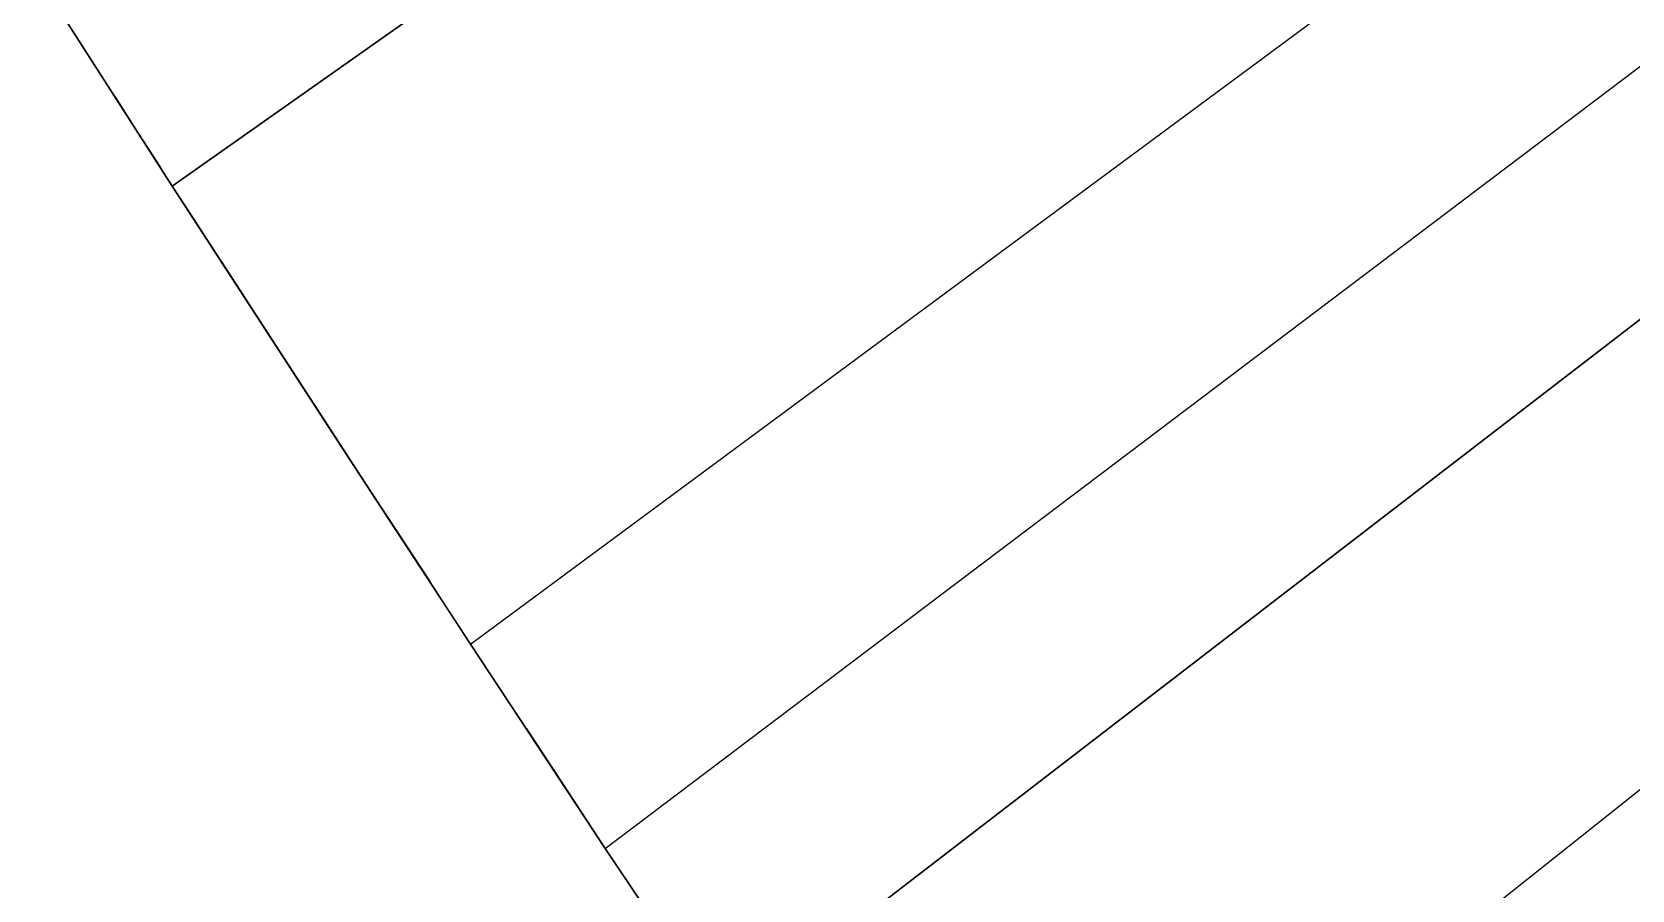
# Model space of a CAD drawing. Header units: inches. Extents: x 0 to 594, y -420 to 0.
# Drawn here: x 289.2595 to 289.4987, y -309.0074 to -308.8792 of the extents above; entities that cross this region are included whole.
import ezdxf

# ---------------------------------------------------------------- set-up
doc = ezdxf.new("R2010")
doc.units = ezdxf.units.IN
doc.header["$MEASUREMENT"] = 0

msp = doc.modelspace()

# ---------------------------------------------------------------- linework, layer by layer
at = {"color": 18, "true_color": 0x000000}
for p, q in [((289.28046, -308.90222), (292.23124, -306.82052)), ((292.23124, -306.82052), (289.28046, -308.90222)), ((289.32505, -308.97068), (292.23124, -306.82052)), ((289.32505, -308.97068), (292.23124, -306.82052)), ((289.34518, -309.00119), (292.23124, -306.82052)), ((289.34518, -309.00119), (292.23124, -306.82052)), ((289.36284, -309.02755), (292.23124, -306.82052)), ((292.23124, -306.82052), (289.36284, -309.02755)), ((289.39603, -309.07491), (292.23124, -306.82052)), ((289.39603, -309.07491), (292.23124, -306.82052)), ((289.27535, -308.8943), (289.25948, -308.86952)), ((289.28046, -308.90222), (289.25948, -308.86952)), ((289.27535, -308.8943), (289.25948, -308.86952)), ((289.25948, -308.86952), (289.28046, -308.90222)), ((289.27189, -308.88886), (289.27535, -308.8943)), ((289.27535, -308.8943), (289.27189, -308.88886)), ((289.27535, -308.8943), (289.27189, -308.88886)), ((289.27535, -308.8943), (289.27189, -308.88886)), ((289.27535, -308.8943), (289.27189, -308.88886)), ((289.27535, -308.8943), (289.27189, -308.88886)), ((289.27535, -308.8943), (289.27189, -308.88886)), ((289.27535, -308.8943), (289.27189, -308.88886)), ((289.27535, -308.8943), (289.27189, -308.88886)), ((289.27535, -308.8943), (289.27189, -308.88886)), ((289.27535, -308.8943), (289.27189, -308.88886)), ((289.27535, -308.8943), (289.27189, -308.88886)), ((289.27535, -308.8943), (289.27189, -308.88886)), ((289.27535, -308.8943), (289.27189, -308.88886)), ((289.27535, -308.8943), (289.27189, -308.88886)), ((289.27535, -308.8943), (289.27189, -308.88886)), ((289.27535, -308.8943), (289.27189, -308.88886)), ((289.27535, -308.8943), (289.27189, -308.88886)), ((289.27189, -308.88886), (289.27535, -308.8943)), ((289.27535, -308.8943), (289.27189, -308.88886)), ((289.27535, -308.8943), (289.27189, -308.88886)), ((289.27535, -308.8943), (289.27189, -308.88886)), ((289.27535, -308.8943), (289.27189, -308.88886)), ((289.27535, -308.8943), (289.27189, -308.88886)), ((289.27535, -308.8943), (289.27189, -308.88886)), ((289.27535, -308.8943), (289.27189, -308.88886)), ((289.27535, -308.8943), (289.27189, -308.88886)), ((289.27535, -308.8943), (289.27189, -308.88886)), ((289.27535, -308.8943), (289.27189, -308.88886)), ((289.27535, -308.8943), (289.27189, -308.88886)), ((289.27535, -308.8943), (289.27189, -308.88886)), ((289.27535, -308.8943), (289.27189, -308.88886)), ((289.27535, -308.8943), (289.27189, -308.88886)), ((289.27535, -308.8943), (289.27189, -308.88886)), ((289.27535, -308.8943), (289.27189, -308.88886)), ((289.27535, -308.8943), (289.27189, -308.88886)), ((289.27535, -308.8943), (289.27189, -308.88886)), ((289.27535, -308.8943), (289.27189, -308.88886)), ((289.27535, -308.8943), (289.27189, -308.88886)), ((289.27535, -308.8943), (289.27189, -308.88886)), ((289.27535, -308.8943), (289.27189, -308.88886)), ((289.27535, -308.8943), (289.27189, -308.88886)), ((289.27535, -308.8943), (289.27189, -308.88886)), ((289.27535, -308.8943), (289.27189, -308.88886)), ((289.27535, -308.8943), (289.27189, -308.88886)), ((289.27535, -308.8943), (289.27189, -308.88886)), ((289.27535, -308.8943), (289.27189, -308.88886)), ((289.27535, -308.8943), (289.27189, -308.88886)), ((289.27189, -308.88886), (289.27535, -308.8943)), ((289.27535, -308.8943), (289.27189, -308.88886)), ((289.27535, -308.8943), (289.27189, -308.88886)), ((289.27535, -308.8943), (289.27189, -308.88886)), ((289.27535, -308.8943), (289.27189, -308.88886)), ((289.27535, -308.8943), (289.27189, -308.88886)), ((289.27535, -308.8943), (289.27189, -308.88886)), ((289.27535, -308.8943), (289.27189, -308.88886)), ((289.27535, -308.8943), (289.27189, -308.88886)), ((289.27535, -308.8943), (289.27189, -308.88886)), ((289.27535, -308.8943), (289.27189, -308.88886)), ((289.27535, -308.8943), (289.27189, -308.88886)), ((289.27535, -308.8943), (289.27189, -308.88886)), ((289.27535, -308.8943), (289.27189, -308.88886)), ((289.27535, -308.8943), (289.27189, -308.88886)), ((289.27535, -308.8943), (289.27189, -308.88886)), ((289.27535, -308.8943), (289.27189, -308.88886)), ((289.27535, -308.8943), (289.27189, -308.88886)), ((289.27535, -308.8943), (289.27189, -308.88886)), ((289.27535, -308.8943), (289.27189, -308.88886)), ((289.27535, -308.8943), (289.27189, -308.88886)), ((289.27535, -308.8943), (289.27189, -308.88886)), ((289.27535, -308.8943), (289.27189, -308.88886)), ((289.27535, -308.8943), (289.27189, -308.88886)), ((289.27535, -308.8943), (289.27189, -308.88886)), ((289.27535, -308.8943), (289.27189, -308.88886)), ((289.27535, -308.8943), (289.27189, -308.88886)), ((289.27535, -308.8943), (289.27189, -308.88886)), ((289.27535, -308.8943), (289.27189, -308.88886)), ((289.27535, -308.8943), (289.27189, -308.88886)), ((289.27189, -308.88886), (289.27535, -308.8943)), ((289.27535, -308.8943), (289.27189, -308.88886)), ((289.27535, -308.8943), (289.27189, -308.88886)), ((289.27535, -308.8943), (289.27189, -308.88886)), ((289.27535, -308.8943), (289.27189, -308.88886)), ((289.27535, -308.8943), (289.27189, -308.88886)), ((289.27535, -308.8943), (289.27189, -308.88886)), ((289.27535, -308.8943), (289.27189, -308.88886)), ((289.27535, -308.8943), (289.27189, -308.88886)), ((289.27535, -308.8943), (289.27189, -308.88886)), ((289.27535, -308.8943), (289.27189, -308.88886)), ((289.27535, -308.8943), (289.27189, -308.88886)), ((289.27535, -308.8943), (289.27189, -308.88886)), ((289.27535, -308.8943), (289.27189, -308.88886)), ((289.27535, -308.8943), (289.27189, -308.88886)), ((289.27535, -308.8943), (289.27189, -308.88886)), ((289.27535, -308.8943), (289.27189, -308.88886)), ((289.27535, -308.8943), (289.27189, -308.88886)), ((289.27535, -308.8943), (289.27189, -308.88886)), ((289.27535, -308.8943), (289.27189, -308.88886)), ((289.27535, -308.8943), (289.27189, -308.88886)), ((289.27535, -308.8943), (289.27189, -308.88886)), ((289.27535, -308.8943), (289.27189, -308.88886)), ((289.27535, -308.8943), (289.27189, -308.88886)), ((289.27535, -308.8943), (289.27189, -308.88886)), ((289.27535, -308.8943), (289.27189, -308.88886)), ((289.27535, -308.8943), (289.27189, -308.88886)), ((289.27535, -308.8943), (289.27189, -308.88886)), ((289.27535, -308.8943), (289.27189, -308.88886)), ((289.27535, -308.8943), (289.27189, -308.88886)), ((289.27392, -308.89202), (289.27535, -308.8943)), ((289.27535, -308.8943), (289.27392, -308.89202)), ((289.27535, -308.8943), (289.27392, -308.89202)), ((289.27535, -308.8943), (289.27392, -308.89202)), ((289.27392, -308.89202), (289.27535, -308.8943)), ((289.27535, -308.8943), (289.27392, -308.89202)), ((289.27535, -308.8943), (289.27392, -308.89202)), ((289.27535, -308.8943), (289.27392, -308.89202)), ((289.27392, -308.89202), (289.27535, -308.8943)), ((289.27535, -308.8943), (289.27392, -308.89202)), ((289.27535, -308.8943), (289.27392, -308.89202)), ((289.27535, -308.8943), (289.27392, -308.89202)), ((289.27392, -308.89202), (289.27535, -308.8943)), ((289.27535, -308.8943), (289.27392, -308.89202)), ((289.27535, -308.8943), (289.28046, -308.90222)), ((289.27535, -308.8943), (289.2777, -308.89791)), ((289.27535, -308.8943), (289.28046, -308.90222)), ((289.27867, -308.89942), (289.27535, -308.8943)), ((289.2777, -308.89791), (289.27535, -308.8943)), ((289.27867, -308.89942), (289.27535, -308.8943)), ((289.2777, -308.89791), (289.27535, -308.8943)), ((289.2777, -308.89791), (289.27535, -308.8943)), ((289.2777, -308.89791), (289.27535, -308.8943)), ((289.2777, -308.89791), (289.27535, -308.8943)), ((289.2777, -308.89791), (289.27535, -308.8943)), ((289.2777, -308.89791), (289.27535, -308.8943)), ((289.2777, -308.89791), (289.27535, -308.8943)), ((289.2777, -308.89791), (289.27535, -308.8943)), ((289.2777, -308.89791), (289.27535, -308.8943)), ((289.2777, -308.89791), (289.27535, -308.8943)), ((289.2777, -308.89791), (289.27535, -308.8943)), ((289.2777, -308.89791), (289.27535, -308.8943)), ((289.2777, -308.89791), (289.27535, -308.8943)), ((289.2777, -308.89791), (289.27535, -308.8943)), ((289.2777, -308.89791), (289.27535, -308.8943)), ((289.2777, -308.89791), (289.27535, -308.8943)), ((289.27535, -308.8943), (289.27867, -308.89942)), ((289.27535, -308.8943), (289.2777, -308.89791)), ((289.27535, -308.8943), (289.27867, -308.89942)), ((289.27867, -308.89942), (289.27535, -308.8943)), ((289.2777, -308.89791), (289.27535, -308.8943)), ((289.27867, -308.89942), (289.27535, -308.8943)), ((289.2777, -308.89791), (289.27535, -308.8943)), ((289.2777, -308.89791), (289.27535, -308.8943)), ((289.2777, -308.89791), (289.27535, -308.8943)), ((289.2777, -308.89791), (289.27535, -308.8943)), ((289.2777, -308.89791), (289.27535, -308.8943)), ((289.2777, -308.89791), (289.27535, -308.8943)), ((289.2777, -308.89791), (289.27535, -308.8943)), ((289.2777, -308.89791), (289.27535, -308.8943)), ((289.2777, -308.89791), (289.27535, -308.8943)), ((289.2777, -308.89791), (289.27535, -308.8943)), ((289.2777, -308.89791), (289.27535, -308.8943)), ((289.2777, -308.89791), (289.27535, -308.8943)), ((289.2777, -308.89791), (289.27535, -308.8943)), ((289.2777, -308.89791), (289.27535, -308.8943)), ((289.2777, -308.89791), (289.27535, -308.8943)), ((289.2777, -308.89791), (289.27535, -308.8943)), ((289.2777, -308.89791), (289.27535, -308.8943)), ((289.2777, -308.89791), (289.27535, -308.8943)), ((289.2777, -308.89791), (289.27535, -308.8943)), ((289.2777, -308.89791), (289.27535, -308.8943)), ((289.2777, -308.89791), (289.27535, -308.8943)), ((289.2777, -308.89791), (289.27535, -308.8943)), ((289.2777, -308.89791), (289.27535, -308.8943)), ((289.2777, -308.89791), (289.27535, -308.8943)), ((289.2777, -308.89791), (289.27535, -308.8943)), ((289.2777, -308.89791), (289.27535, -308.8943)), ((289.2777, -308.89791), (289.27535, -308.8943)), ((289.2777, -308.89791), (289.27535, -308.8943)), ((289.27535, -308.8943), (289.27867, -308.89942)), ((289.27535, -308.8943), (289.2777, -308.89791)), ((289.27535, -308.8943), (289.27867, -308.89942)), ((289.27867, -308.89942), (289.27535, -308.8943)), ((289.2777, -308.89791), (289.27535, -308.8943)), ((289.27867, -308.89942), (289.27535, -308.8943)), ((289.2777, -308.89791), (289.27535, -308.8943)), ((289.2777, -308.89791), (289.27535, -308.8943)), ((289.2777, -308.89791), (289.27535, -308.8943)), ((289.2777, -308.89791), (289.27535, -308.8943)), ((289.2777, -308.89791), (289.27535, -308.8943)), ((289.2777, -308.89791), (289.27535, -308.8943)), ((289.2777, -308.89791), (289.27535, -308.8943)), ((289.2777, -308.89791), (289.27535, -308.8943)), ((289.2777, -308.89791), (289.27535, -308.8943)), ((289.2777, -308.89791), (289.27535, -308.8943)), ((289.2777, -308.89791), (289.27535, -308.8943)), ((289.2777, -308.89791), (289.27535, -308.8943)), ((289.2777, -308.89791), (289.27535, -308.8943)), ((289.2777, -308.89791), (289.27535, -308.8943)), ((289.2777, -308.89791), (289.27535, -308.8943)), ((289.2777, -308.89791), (289.27535, -308.8943)), ((289.2777, -308.89791), (289.27535, -308.8943)), ((289.2777, -308.89791), (289.27535, -308.8943)), ((289.2777, -308.89791), (289.27535, -308.8943)), ((289.2777, -308.89791), (289.27535, -308.8943)), ((289.2777, -308.89791), (289.27535, -308.8943)), ((289.2777, -308.89791), (289.27535, -308.8943)), ((289.2777, -308.89791), (289.27535, -308.8943)), ((289.2777, -308.89791), (289.27535, -308.8943)), ((289.2777, -308.89791), (289.27535, -308.8943)), ((289.2777, -308.89791), (289.27535, -308.8943)), ((289.2777, -308.89791), (289.27535, -308.8943)), ((289.2777, -308.89791), (289.27535, -308.8943)), ((289.27535, -308.8943), (289.27867, -308.89942)), ((289.27535, -308.8943), (289.2777, -308.89791)), ((289.27535, -308.8943), (289.27867, -308.89942)), ((289.27867, -308.89942), (289.27535, -308.8943)), ((289.2777, -308.89791), (289.27535, -308.8943)), ((289.27867, -308.89942), (289.27535, -308.8943)), ((289.2777, -308.89791), (289.27535, -308.8943)), ((289.2777, -308.89791), (289.27535, -308.8943)), ((289.2777, -308.89791), (289.27535, -308.8943)), ((289.2777, -308.89791), (289.27535, -308.8943)), ((289.2777, -308.89791), (289.27535, -308.8943)), ((289.2777, -308.89791), (289.27535, -308.8943)), ((289.2777, -308.89791), (289.27535, -308.8943)), ((289.2777, -308.89791), (289.27535, -308.8943)), ((289.2777, -308.89791), (289.27535, -308.8943)), ((289.2777, -308.89791), (289.27535, -308.8943)), ((289.2777, -308.89791), (289.27535, -308.8943)), ((289.2777, -308.89791), (289.27535, -308.8943)), ((289.2777, -308.89791), (289.27535, -308.8943)), ((289.2777, -308.89791), (289.27535, -308.8943)), ((289.2777, -308.89791), (289.27535, -308.8943)), ((289.2777, -308.89791), (289.27535, -308.8943)), ((289.2777, -308.89791), (289.27535, -308.8943)), ((289.2777, -308.89791), (289.27535, -308.8943)), ((289.2777, -308.89791), (289.27535, -308.8943)), ((289.2777, -308.89791), (289.27535, -308.8943)), ((289.2777, -308.89791), (289.27535, -308.8943)), ((289.2777, -308.89791), (289.27535, -308.8943)), ((289.2777, -308.89791), (289.27535, -308.8943)), ((289.2777, -308.89791), (289.27535, -308.8943)), ((289.2777, -308.89791), (289.27535, -308.8943)), ((289.2777, -308.89791), (289.27535, -308.8943)), ((289.2777, -308.89791), (289.27535, -308.8943)), ((289.2777, -308.89791), (289.27535, -308.8943)), ((289.28451, -308.90845), (289.28046, -308.90222)), ((289.28046, -308.90222), (289.28451, -308.90845)), ((289.28513, -308.90942), (289.28046, -308.90222)), ((289.28513, -308.90942), (289.28046, -308.90222)), ((289.30779, -308.94431), (289.28046, -308.90222)), ((289.32505, -308.97068), (289.28046, -308.90222)), ((289.30779, -308.94431), (289.28046, -308.90222)), ((289.32505, -308.97068), (289.28046, -308.90222)), ((289.28513, -308.90942), (289.28235, -308.90512)), ((289.28513, -308.90942), (289.28235, -308.90512)), ((289.28235, -308.90512), (289.28513, -308.90942)), ((289.28235, -308.90512), (289.28513, -308.90942)), ((289.28513, -308.90942), (289.28235, -308.90512)), ((289.28513, -308.90942), (289.28235, -308.90512)), ((289.28235, -308.90512), (289.28513, -308.90942)), ((289.28235, -308.90512), (289.28513, -308.90942)), ((289.28513, -308.90942), (289.28235, -308.90512)), ((289.28513, -308.90942), (289.28235, -308.90512)), ((289.28235, -308.90512), (289.28513, -308.90942)), ((289.28235, -308.90512), (289.28513, -308.90942)), ((289.28513, -308.90942), (289.28235, -308.90512)), ((289.28513, -308.90942), (289.28235, -308.90512)), ((289.28513, -308.90942), (289.28403, -308.9077)), ((289.28513, -308.90942), (289.28403, -308.9077)), ((289.28513, -308.90942), (289.28403, -308.9077)), ((289.28403, -308.9077), (289.28513, -308.90942)), ((289.28513, -308.90942), (289.28511, -308.90936)), ((289.28513, -308.90942), (289.28511, -308.90936)), ((289.28513, -308.90942), (289.28514, -308.90941)), ((289.28514, -308.90941), (289.28513, -308.90942)), ((289.28513, -308.90942), (289.31194, -308.95066)), ((289.28513, -308.90942), (289.30779, -308.94431)), ((289.30779, -308.94431), (289.28513, -308.90942)), ((289.31194, -308.95066), (289.28513, -308.90942)), ((289.30779, -308.94431), (289.28513, -308.90942)), ((289.30779, -308.94431), (289.28513, -308.90942)), ((289.28513, -308.90942), (289.30779, -308.94431)), ((289.30779, -308.94431), (289.28513, -308.90942)), ((289.30779, -308.94431), (289.28513, -308.90942)), ((289.30779, -308.94431), (289.28513, -308.90942)), ((289.28513, -308.90942), (289.30779, -308.94431)), ((289.30779, -308.94431), (289.28513, -308.90942)), ((289.30779, -308.94431), (289.28513, -308.90942)), ((289.31194, -308.95066), (289.28513, -308.90942)), ((289.30779, -308.94431), (289.28513, -308.90942)), ((289.28513, -308.90942), (289.30779, -308.94431)), ((289.30779, -308.94431), (289.28513, -308.90942)), ((289.31194, -308.95066), (289.28513, -308.90942)), ((289.28776, -308.91343), (289.30779, -308.94431)), ((289.30779, -308.94431), (289.28776, -308.91343)), ((289.30779, -308.94431), (289.28776, -308.91343)), ((289.30779, -308.94431), (289.28776, -308.91343)), ((289.30779, -308.94431), (289.28776, -308.91343)), ((289.30779, -308.94431), (289.28776, -308.91343)), ((289.30779, -308.94431), (289.28776, -308.91343)), ((289.30779, -308.94431), (289.28776, -308.91343)), ((289.30779, -308.94431), (289.28776, -308.91343)), ((289.30779, -308.94431), (289.28776, -308.91343)), ((289.30779, -308.94431), (289.28776, -308.91343)), ((289.30779, -308.94431), (289.28776, -308.91343)), ((289.30779, -308.94431), (289.28776, -308.91343)), ((289.30779, -308.94431), (289.28776, -308.91343)), ((289.30779, -308.94431), (289.28776, -308.91343)), ((289.30779, -308.94431), (289.28776, -308.91343)), ((289.30779, -308.94431), (289.28776, -308.91343)), ((289.30779, -308.94431), (289.28776, -308.91343)), ((289.29864, -308.9302), (289.30779, -308.94431)), ((289.30779, -308.94431), (289.29864, -308.9302)), ((289.30779, -308.94431), (289.29864, -308.9302)), ((289.30779, -308.94431), (289.29864, -308.9302)), ((289.30779, -308.94431), (289.29864, -308.9302)), ((289.30779, -308.94431), (289.29864, -308.9302)), ((289.30779, -308.94431), (289.29864, -308.9302)), ((289.30779, -308.94431), (289.29864, -308.9302)), ((289.30779, -308.94431), (289.29864, -308.9302)), ((289.30779, -308.94431), (289.29864, -308.9302)), ((289.30779, -308.94431), (289.29864, -308.9302)), ((289.30779, -308.94431), (289.29864, -308.9302)), ((289.30779, -308.94431), (289.29864, -308.9302)), ((289.30779, -308.94431), (289.29864, -308.9302)), ((289.30779, -308.94431), (289.29864, -308.9302)), ((289.30779, -308.94431), (289.29864, -308.9302)), ((289.30779, -308.94431), (289.29864, -308.9302)), ((289.30779, -308.94431), (289.29864, -308.9302)), ((289.30779, -308.94431), (289.29864, -308.9302)), ((289.30779, -308.94431), (289.29864, -308.9302)), ((289.30779, -308.94431), (289.29864, -308.9302)), ((289.30779, -308.94431), (289.29864, -308.9302)), ((289.30779, -308.94431), (289.29864, -308.9302)), ((289.30779, -308.94431), (289.29864, -308.9302)), ((289.30779, -308.94431), (289.29864, -308.9302)), ((289.30779, -308.94431), (289.29864, -308.9302)), ((289.30779, -308.94431), (289.29864, -308.9302)), ((289.30779, -308.94431), (289.29864, -308.9302)), ((289.30779, -308.94431), (289.29864, -308.9302)), ((289.30779, -308.94431), (289.29864, -308.9302)), ((289.29864, -308.9302), (289.30779, -308.94431)), ((289.30779, -308.94431), (289.29864, -308.9302)), ((289.30779, -308.94431), (289.29864, -308.9302)), ((289.30779, -308.94431), (289.29864, -308.9302)), ((289.30779, -308.94431), (289.29864, -308.9302)), ((289.30779, -308.94431), (289.29864, -308.9302)), ((289.30779, -308.94431), (289.29864, -308.9302)), ((289.30779, -308.94431), (289.29864, -308.9302)), ((289.30779, -308.94431), (289.29864, -308.9302)), ((289.30779, -308.94431), (289.29864, -308.9302)), ((289.30779, -308.94431), (289.29864, -308.9302)), ((289.30779, -308.94431), (289.29864, -308.9302)), ((289.30779, -308.94431), (289.29864, -308.9302)), ((289.30779, -308.94431), (289.29864, -308.9302)), ((289.30779, -308.94431), (289.29864, -308.9302)), ((289.30779, -308.94431), (289.29864, -308.9302)), ((289.30779, -308.94431), (289.29864, -308.9302)), ((289.30779, -308.94431), (289.29864, -308.9302)), ((289.30779, -308.94431), (289.29864, -308.9302)), ((289.30779, -308.94431), (289.29864, -308.9302)), ((289.30779, -308.94431), (289.29864, -308.9302)), ((289.30779, -308.94431), (289.29864, -308.9302)), ((289.30779, -308.94431), (289.29864, -308.9302)), ((289.30779, -308.94431), (289.29864, -308.9302)), ((289.30779, -308.94431), (289.29864, -308.9302)), ((289.30779, -308.94431), (289.29864, -308.9302)), ((289.30779, -308.94431), (289.29864, -308.9302)), ((289.30779, -308.94431), (289.29864, -308.9302)), ((289.30779, -308.94431), (289.29864, -308.9302)), ((289.30779, -308.94431), (289.29864, -308.9302)), ((289.29864, -308.9302), (289.30779, -308.94431)), ((289.30779, -308.94431), (289.29864, -308.9302)), ((289.30779, -308.94431), (289.29864, -308.9302)), ((289.30779, -308.94431), (289.29864, -308.9302)), ((289.30779, -308.94431), (289.29864, -308.9302)), ((289.30779, -308.94431), (289.29864, -308.9302)), ((289.30779, -308.94431), (289.29864, -308.9302)), ((289.30779, -308.94431), (289.29864, -308.9302)), ((289.30779, -308.94431), (289.29864, -308.9302)), ((289.30779, -308.94431), (289.29864, -308.9302)), ((289.30779, -308.94431), (289.29864, -308.9302)), ((289.30779, -308.94431), (289.29864, -308.9302)), ((289.30779, -308.94431), (289.29864, -308.9302)), ((289.30779, -308.94431), (289.29864, -308.9302)), ((289.30779, -308.94431), (289.29864, -308.9302)), ((289.30779, -308.94431), (289.29864, -308.9302)), ((289.30779, -308.94431), (289.29864, -308.9302)), ((289.30779, -308.94431), (289.29864, -308.9302)), ((289.30779, -308.94431), (289.29864, -308.9302)), ((289.30779, -308.94431), (289.29864, -308.9302)), ((289.30779, -308.94431), (289.29864, -308.9302)), ((289.30779, -308.94431), (289.29864, -308.9302)), ((289.30779, -308.94431), (289.29864, -308.9302)), ((289.30779, -308.94431), (289.29864, -308.9302)), ((289.30779, -308.94431), (289.29864, -308.9302)), ((289.30779, -308.94431), (289.29864, -308.9302)), ((289.30779, -308.94431), (289.29864, -308.9302)), ((289.30779, -308.94431), (289.29864, -308.9302)), ((289.30779, -308.94431), (289.29864, -308.9302)), ((289.30779, -308.94431), (289.29864, -308.9302)), ((289.30779, -308.94431), (289.32505, -308.97068)), ((289.30779, -308.94431), (289.31889, -308.96122)), ((289.30779, -308.94431), (289.32505, -308.97068)), ((289.31194, -308.95066), (289.30779, -308.94431)), ((289.31889, -308.96122), (289.30779, -308.94431)), ((289.31194, -308.95066), (289.30779, -308.94431)), ((289.31889, -308.96122), (289.30779, -308.94431)), ((289.31889, -308.96122), (289.30779, -308.94431)), ((289.31889, -308.96122), (289.30779, -308.94431)), ((289.31889, -308.96122), (289.30779, -308.94431)), ((289.31889, -308.96122), (289.30779, -308.94431)), ((289.31889, -308.96122), (289.30779, -308.94431)), ((289.31889, -308.96122), (289.30779, -308.94431)), ((289.31889, -308.96122), (289.30779, -308.94431)), ((289.31889, -308.96122), (289.30779, -308.94431)), ((289.31889, -308.96122), (289.30779, -308.94431)), ((289.31889, -308.96122), (289.30779, -308.94431)), ((289.31889, -308.96122), (289.30779, -308.94431)), ((289.31889, -308.96122), (289.30779, -308.94431)), ((289.31889, -308.96122), (289.30779, -308.94431)), ((289.31889, -308.96122), (289.30779, -308.94431)), ((289.31889, -308.96122), (289.30779, -308.94431)), ((289.30779, -308.94431), (289.31194, -308.95066)), ((289.30779, -308.94431), (289.31007, -308.94779)), ((289.30779, -308.94431), (289.31194, -308.95066)), ((289.31194, -308.95066), (289.30779, -308.94431)), ((289.31007, -308.94779), (289.30779, -308.94431)), ((289.31194, -308.95066), (289.30779, -308.94431)), ((289.31007, -308.94779), (289.30779, -308.94431)), ((289.31007, -308.94779), (289.30779, -308.94431)), ((289.31007, -308.94779), (289.30779, -308.94431)), ((289.31007, -308.94779), (289.30779, -308.94431)), ((289.31007, -308.94779), (289.30779, -308.94431)), ((289.31007, -308.94779), (289.30779, -308.94431)), ((289.31007, -308.94779), (289.30779, -308.94431)), ((289.31007, -308.94779), (289.30779, -308.94431)), ((289.31007, -308.94779), (289.30779, -308.94431)), ((289.31007, -308.94779), (289.30779, -308.94431)), ((289.31007, -308.94779), (289.30779, -308.94431)), ((289.31007, -308.94779), (289.30779, -308.94431)), ((289.31007, -308.94779), (289.30779, -308.94431)), ((289.31007, -308.94779), (289.30779, -308.94431)), ((289.31007, -308.94779), (289.30779, -308.94431)), ((289.31007, -308.94779), (289.30779, -308.94431)), ((289.31007, -308.94779), (289.30779, -308.94431)), ((289.31007, -308.94779), (289.30779, -308.94431)), ((289.31007, -308.94779), (289.30779, -308.94431)), ((289.31007, -308.94779), (289.30779, -308.94431)), ((289.31007, -308.94779), (289.30779, -308.94431)), ((289.31007, -308.94779), (289.30779, -308.94431)), ((289.31007, -308.94779), (289.30779, -308.94431)), ((289.31007, -308.94779), (289.30779, -308.94431)), ((289.31007, -308.94779), (289.30779, -308.94431)), ((289.31007, -308.94779), (289.30779, -308.94431)), ((289.31007, -308.94779), (289.30779, -308.94431)), ((289.31007, -308.94779), (289.30779, -308.94431)), ((289.30779, -308.94431), (289.31194, -308.95066)), ((289.30779, -308.94431), (289.31007, -308.94779)), ((289.30779, -308.94431), (289.31194, -308.95066)), ((289.31194, -308.95066), (289.30779, -308.94431)), ((289.31007, -308.94779), (289.30779, -308.94431)), ((289.31194, -308.95066), (289.30779, -308.94431)), ((289.31007, -308.94779), (289.30779, -308.94431)), ((289.31007, -308.94779), (289.30779, -308.94431)), ((289.31007, -308.94779), (289.30779, -308.94431)), ((289.31007, -308.94779), (289.30779, -308.94431)), ((289.31007, -308.94779), (289.30779, -308.94431)), ((289.31007, -308.94779), (289.30779, -308.94431)), ((289.31007, -308.94779), (289.30779, -308.94431)), ((289.31007, -308.94779), (289.30779, -308.94431)), ((289.31007, -308.94779), (289.30779, -308.94431)), ((289.31007, -308.94779), (289.30779, -308.94431)), ((289.31007, -308.94779), (289.30779, -308.94431)), ((289.31007, -308.94779), (289.30779, -308.94431)), ((289.31007, -308.94779), (289.30779, -308.94431)), ((289.31007, -308.94779), (289.30779, -308.94431)), ((289.31007, -308.94779), (289.30779, -308.94431)), ((289.31007, -308.94779), (289.30779, -308.94431)), ((289.31007, -308.94779), (289.30779, -308.94431)), ((289.31007, -308.94779), (289.30779, -308.94431)), ((289.31007, -308.94779), (289.30779, -308.94431)), ((289.31007, -308.94779), (289.30779, -308.94431)), ((289.31007, -308.94779), (289.30779, -308.94431)), ((289.31007, -308.94779), (289.30779, -308.94431)), ((289.31007, -308.94779), (289.30779, -308.94431)), ((289.31007, -308.94779), (289.30779, -308.94431)), ((289.31007, -308.94779), (289.30779, -308.94431)), ((289.31007, -308.94779), (289.30779, -308.94431)), ((289.31007, -308.94779), (289.30779, -308.94431)), ((289.31007, -308.94779), (289.30779, -308.94431)), ((289.30779, -308.94431), (289.31194, -308.95066)), ((289.30779, -308.94431), (289.31007, -308.94779)), ((289.30779, -308.94431), (289.31194, -308.95066)), ((289.31194, -308.95066), (289.30779, -308.94431)), ((289.31007, -308.94779), (289.30779, -308.94431)), ((289.31194, -308.95066), (289.30779, -308.94431)), ((289.31007, -308.94779), (289.30779, -308.94431)), ((289.31007, -308.94779), (289.30779, -308.94431)), ((289.31007, -308.94779), (289.30779, -308.94431)), ((289.31007, -308.94779), (289.30779, -308.94431)), ((289.31007, -308.94779), (289.30779, -308.94431)), ((289.31007, -308.94779), (289.30779, -308.94431)), ((289.31007, -308.94779), (289.30779, -308.94431)), ((289.31007, -308.94779), (289.30779, -308.94431)), ((289.31007, -308.94779), (289.30779, -308.94431)), ((289.31007, -308.94779), (289.30779, -308.94431)), ((289.31007, -308.94779), (289.30779, -308.94431)), ((289.31007, -308.94779), (289.30779, -308.94431)), ((289.31007, -308.94779), (289.30779, -308.94431)), ((289.31007, -308.94779), (289.30779, -308.94431)), ((289.31007, -308.94779), (289.30779, -308.94431)), ((289.31007, -308.94779), (289.30779, -308.94431)), ((289.31007, -308.94779), (289.30779, -308.94431)), ((289.31007, -308.94779), (289.30779, -308.94431)), ((289.31007, -308.94779), (289.30779, -308.94431)), ((289.31007, -308.94779), (289.30779, -308.94431)), ((289.31007, -308.94779), (289.30779, -308.94431)), ((289.31007, -308.94779), (289.30779, -308.94431)), ((289.31007, -308.94779), (289.30779, -308.94431)), ((289.31007, -308.94779), (289.30779, -308.94431)), ((289.31007, -308.94779), (289.30779, -308.94431)), ((289.31007, -308.94779), (289.30779, -308.94431)), ((289.31007, -308.94779), (289.30779, -308.94431)), ((289.31007, -308.94779), (289.30779, -308.94431)), ((289.31194, -308.95066), (289.31187, -308.95044)), ((289.31187, -308.95044), (289.31194, -308.95066)), ((289.31194, -308.95066), (289.31199, -308.95062)), ((289.31194, -308.95066), (289.31199, -308.95062)), ((289.31194, -308.95066), (289.31906, -308.96148)), ((289.31194, -308.95066), (289.32505, -308.97068)), ((289.31194, -308.95066), (289.31906, -308.96148)), ((289.31194, -308.95066), (289.32505, -308.97068)), ((289.31592, -308.95666), (289.31194, -308.95066)), ((289.31194, -308.95066), (289.32047, -308.96364)), ((289.32047, -308.96364), (289.31194, -308.95066)), ((289.31592, -308.95666), (289.31194, -308.95066)), ((289.32047, -308.96364), (289.31194, -308.95066)), ((289.32047, -308.96364), (289.31194, -308.95066)), ((289.31194, -308.95066), (289.32047, -308.96364)), ((289.32047, -308.96364), (289.31194, -308.95066)), ((289.32047, -308.96364), (289.31194, -308.95066)), ((289.32047, -308.96364), (289.31194, -308.95066)), ((289.31194, -308.95066), (289.32047, -308.96364)), ((289.32047, -308.96364), (289.31194, -308.95066)), ((289.32047, -308.96364), (289.31194, -308.95066)), ((289.31592, -308.95666), (289.31194, -308.95066)), ((289.32047, -308.96364), (289.31194, -308.95066)), ((289.31194, -308.95066), (289.32047, -308.96364)), ((289.32047, -308.96364), (289.31194, -308.95066)), ((289.31194, -308.95066), (289.31592, -308.95666)), ((289.31368, -308.95329), (289.31889, -308.96122)), ((289.31889, -308.96122), (289.31368, -308.95329)), ((289.31889, -308.96122), (289.31368, -308.95329)), ((289.31889, -308.96122), (289.31368, -308.95329)), ((289.31889, -308.96122), (289.31368, -308.95329)), ((289.31889, -308.96122), (289.31368, -308.95329)), ((289.31889, -308.96122), (289.31368, -308.95329)), ((289.31889, -308.96122), (289.31368, -308.95329)), ((289.31889, -308.96122), (289.31368, -308.95329)), ((289.31889, -308.96122), (289.31368, -308.95329)), ((289.31889, -308.96122), (289.31368, -308.95329)), ((289.31889, -308.96122), (289.31368, -308.95329)), ((289.31889, -308.96122), (289.31368, -308.95329)), ((289.31889, -308.96122), (289.31368, -308.95329)), ((289.31889, -308.96122), (289.31368, -308.95329)), ((289.31889, -308.96122), (289.31368, -308.95329)), ((289.31889, -308.96122), (289.31368, -308.95329)), ((289.31889, -308.96122), (289.31368, -308.95329)), ((289.31889, -308.96122), (289.31368, -308.95329)), ((289.31889, -308.96122), (289.31368, -308.95329)), ((289.31889, -308.96122), (289.31368, -308.95329)), ((289.31889, -308.96122), (289.31368, -308.95329)), ((289.31889, -308.96122), (289.31368, -308.95329)), ((289.31889, -308.96122), (289.31368, -308.95329)), ((289.31889, -308.96122), (289.31368, -308.95329)), ((289.31889, -308.96122), (289.31368, -308.95329)), ((289.31889, -308.96122), (289.31368, -308.95329)), ((289.31889, -308.96122), (289.31368, -308.95329)), ((289.31889, -308.96122), (289.31368, -308.95329)), ((289.31889, -308.96122), (289.31368, -308.95329)), ((289.31368, -308.95329), (289.31889, -308.96122)), ((289.31889, -308.96122), (289.31368, -308.95329)), ((289.31889, -308.96122), (289.31368, -308.95329)), ((289.31889, -308.96122), (289.31368, -308.95329)), ((289.31889, -308.96122), (289.31368, -308.95329)), ((289.31889, -308.96122), (289.31368, -308.95329)), ((289.31889, -308.96122), (289.31368, -308.95329)), ((289.31889, -308.96122), (289.31368, -308.95329)), ((289.31889, -308.96122), (289.31368, -308.95329)), ((289.31889, -308.96122), (289.31368, -308.95329)), ((289.31889, -308.96122), (289.31368, -308.95329)), ((289.31889, -308.96122), (289.31368, -308.95329)), ((289.31889, -308.96122), (289.31368, -308.95329)), ((289.31889, -308.96122), (289.31368, -308.95329)), ((289.31889, -308.96122), (289.31368, -308.95329)), ((289.31889, -308.96122), (289.31368, -308.95329)), ((289.31889, -308.96122), (289.31368, -308.95329)), ((289.31889, -308.96122), (289.31368, -308.95329)), ((289.31889, -308.96122), (289.31368, -308.95329)), ((289.31889, -308.96122), (289.31368, -308.95329)), ((289.31889, -308.96122), (289.31368, -308.95329)), ((289.31889, -308.96122), (289.31368, -308.95329)), ((289.31889, -308.96122), (289.31368, -308.95329)), ((289.31889, -308.96122), (289.31368, -308.95329)), ((289.31889, -308.96122), (289.31368, -308.95329)), ((289.31889, -308.96122), (289.31368, -308.95329)), ((289.31889, -308.96122), (289.31368, -308.95329)), ((289.31889, -308.96122), (289.31368, -308.95329)), ((289.31889, -308.96122), (289.31368, -308.95329)), ((289.31889, -308.96122), (289.31368, -308.95329)), ((289.31368, -308.95329), (289.31889, -308.96122)), ((289.31889, -308.96122), (289.31368, -308.95329)), ((289.31889, -308.96122), (289.31368, -308.95329)), ((289.31889, -308.96122), (289.31368, -308.95329)), ((289.31889, -308.96122), (289.31368, -308.95329)), ((289.31889, -308.96122), (289.31368, -308.95329)), ((289.31889, -308.96122), (289.31368, -308.95329)), ((289.31889, -308.96122), (289.31368, -308.95329)), ((289.31889, -308.96122), (289.31368, -308.95329)), ((289.31889, -308.96122), (289.31368, -308.95329)), ((289.31889, -308.96122), (289.31368, -308.95329)), ((289.31889, -308.96122), (289.31368, -308.95329)), ((289.31889, -308.96122), (289.31368, -308.95329)), ((289.31889, -308.96122), (289.31368, -308.95329)), ((289.31889, -308.96122), (289.31368, -308.95329)), ((289.31889, -308.96122), (289.31368, -308.95329)), ((289.31889, -308.96122), (289.31368, -308.95329)), ((289.31889, -308.96122), (289.31368, -308.95329)), ((289.31889, -308.96122), (289.31368, -308.95329)), ((289.31889, -308.96122), (289.31368, -308.95329)), ((289.31889, -308.96122), (289.31368, -308.95329)), ((289.31889, -308.96122), (289.31368, -308.95329)), ((289.31889, -308.96122), (289.31368, -308.95329)), ((289.31889, -308.96122), (289.31368, -308.95329)), ((289.31889, -308.96122), (289.31368, -308.95329)), ((289.31889, -308.96122), (289.31368, -308.95329)), ((289.31889, -308.96122), (289.31368, -308.95329)), ((289.31889, -308.96122), (289.31368, -308.95329)), ((289.31889, -308.96122), (289.31368, -308.95329)), ((289.31889, -308.96122), (289.31368, -308.95329)), ((289.33871, -308.99142), (289.32505, -308.97068)), ((289.34518, -309.00119), (289.32505, -308.97068)), ((289.33871, -308.99142), (289.32505, -308.97068)), ((289.32505, -308.97068), (289.34518, -309.00119)), ((289.33333, -308.98323), (289.33871, -308.99142)), ((289.33871, -308.99142), (289.33333, -308.98323)), ((289.33871, -308.99142), (289.33333, -308.98323)), ((289.33871, -308.99142), (289.33333, -308.98323)), ((289.33333, -308.98323), (289.33871, -308.99142)), ((289.33871, -308.99142), (289.33333, -308.98323)), ((289.33871, -308.99142), (289.33333, -308.98323)), ((289.33871, -308.99142), (289.33333, -308.98323)), ((289.33333, -308.98323), (289.33871, -308.99142)), ((289.33871, -308.99142), (289.33333, -308.98323)), ((289.33871, -308.99142), (289.33333, -308.98323)), ((289.33871, -308.99142), (289.33333, -308.98323)), ((289.33333, -308.98323), (289.33871, -308.99142)), ((289.33871, -308.99142), (289.33333, -308.98323)), ((289.334, -308.98425), (289.33871, -308.99142)), ((289.33871, -308.99142), (289.334, -308.98425)), ((289.33871, -308.99142), (289.334, -308.98425)), ((289.33871, -308.99142), (289.334, -308.98425)), ((289.33871, -308.99142), (289.334, -308.98425)), ((289.33871, -308.99142), (289.334, -308.98425)), ((289.33871, -308.99142), (289.334, -308.98425)), ((289.33871, -308.99142), (289.334, -308.98425)), ((289.33871, -308.99142), (289.334, -308.98425)), ((289.33871, -308.99142), (289.334, -308.98425)), ((289.33871, -308.99142), (289.334, -308.98425)), ((289.33871, -308.99142), (289.334, -308.98425)), ((289.33871, -308.99142), (289.334, -308.98425)), ((289.33871, -308.99142), (289.334, -308.98425)), ((289.33871, -308.99142), (289.334, -308.98425)), ((289.33871, -308.99142), (289.334, -308.98425)), ((289.33871, -308.99142), (289.334, -308.98425)), ((289.33871, -308.99142), (289.334, -308.98425)), ((289.334, -308.98425), (289.33871, -308.99142)), ((289.33871, -308.99142), (289.334, -308.98425)), ((289.33871, -308.99142), (289.334, -308.98425)), ((289.33871, -308.99142), (289.334, -308.98425)), ((289.33871, -308.99142), (289.334, -308.98425)), ((289.33871, -308.99142), (289.334, -308.98425)), ((289.33871, -308.99142), (289.334, -308.98425)), ((289.33871, -308.99142), (289.334, -308.98425)), ((289.33871, -308.99142), (289.334, -308.98425)), ((289.33871, -308.99142), (289.334, -308.98425)), ((289.33871, -308.99142), (289.334, -308.98425)), ((289.33871, -308.99142), (289.334, -308.98425)), ((289.33871, -308.99142), (289.334, -308.98425)), ((289.33871, -308.99142), (289.334, -308.98425)), ((289.33871, -308.99142), (289.334, -308.98425)), ((289.33871, -308.99142), (289.334, -308.98425)), ((289.33871, -308.99142), (289.334, -308.98425)), ((289.33871, -308.99142), (289.334, -308.98425)), ((289.33871, -308.99142), (289.334, -308.98425)), ((289.33871, -308.99142), (289.334, -308.98425)), ((289.33871, -308.99142), (289.334, -308.98425)), ((289.33871, -308.99142), (289.334, -308.98425)), ((289.33871, -308.99142), (289.334, -308.98425)), ((289.33871, -308.99142), (289.334, -308.98425)), ((289.33871, -308.99142), (289.334, -308.98425)), ((289.33871, -308.99142), (289.334, -308.98425)), ((289.33871, -308.99142), (289.334, -308.98425)), ((289.33871, -308.99142), (289.334, -308.98425)), ((289.33871, -308.99142), (289.334, -308.98425)), ((289.33871, -308.99142), (289.334, -308.98425)), ((289.334, -308.98425), (289.33871, -308.99142)), ((289.33871, -308.99142), (289.334, -308.98425)), ((289.33871, -308.99142), (289.334, -308.98425)), ((289.33871, -308.99142), (289.334, -308.98425)), ((289.33871, -308.99142), (289.334, -308.98425)), ((289.33871, -308.99142), (289.334, -308.98425)), ((289.33871, -308.99142), (289.334, -308.98425)), ((289.33871, -308.99142), (289.334, -308.98425)), ((289.33871, -308.99142), (289.334, -308.98425)), ((289.33871, -308.99142), (289.334, -308.98425)), ((289.33871, -308.99142), (289.334, -308.98425)), ((289.33871, -308.99142), (289.334, -308.98425)), ((289.33871, -308.99142), (289.334, -308.98425)), ((289.33871, -308.99142), (289.334, -308.98425)), ((289.33871, -308.99142), (289.334, -308.98425)), ((289.33871, -308.99142), (289.334, -308.98425)), ((289.33871, -308.99142), (289.334, -308.98425)), ((289.33871, -308.99142), (289.334, -308.98425)), ((289.33871, -308.99142), (289.334, -308.98425)), ((289.33871, -308.99142), (289.334, -308.98425)), ((289.33871, -308.99142), (289.334, -308.98425)), ((289.33871, -308.99142), (289.334, -308.98425)), ((289.33871, -308.99142), (289.334, -308.98425)), ((289.33871, -308.99142), (289.334, -308.98425)), ((289.33871, -308.99142), (289.334, -308.98425)), ((289.33871, -308.99142), (289.334, -308.98425)), ((289.33871, -308.99142), (289.334, -308.98425)), ((289.33871, -308.99142), (289.334, -308.98425)), ((289.33871, -308.99142), (289.334, -308.98425)), ((289.33871, -308.99142), (289.334, -308.98425)), ((289.334, -308.98425), (289.33871, -308.99142)), ((289.33871, -308.99142), (289.334, -308.98425)), ((289.33871, -308.99142), (289.334, -308.98425)), ((289.33871, -308.99142), (289.334, -308.98425)), ((289.33871, -308.99142), (289.334, -308.98425)), ((289.33871, -308.99142), (289.334, -308.98425)), ((289.33871, -308.99142), (289.334, -308.98425)), ((289.33871, -308.99142), (289.334, -308.98425)), ((289.33871, -308.99142), (289.334, -308.98425)), ((289.33871, -308.99142), (289.334, -308.98425)), ((289.33871, -308.99142), (289.334, -308.98425)), ((289.33871, -308.99142), (289.334, -308.98425)), ((289.33871, -308.99142), (289.334, -308.98425)), ((289.33871, -308.99142), (289.334, -308.98425)), ((289.33871, -308.99142), (289.334, -308.98425)), ((289.33871, -308.99142), (289.334, -308.98425)), ((289.33871, -308.99142), (289.334, -308.98425)), ((289.33871, -308.99142), (289.334, -308.98425)), ((289.33871, -308.99142), (289.334, -308.98425)), ((289.33871, -308.99142), (289.334, -308.98425)), ((289.33871, -308.99142), (289.334, -308.98425)), ((289.33871, -308.99142), (289.334, -308.98425)), ((289.33871, -308.99142), (289.334, -308.98425)), ((289.33871, -308.99142), (289.334, -308.98425)), ((289.33871, -308.99142), (289.334, -308.98425)), ((289.33871, -308.99142), (289.334, -308.98425)), ((289.33871, -308.99142), (289.334, -308.98425)), ((289.33871, -308.99142), (289.334, -308.98425)), ((289.33871, -308.99142), (289.334, -308.98425)), ((289.33871, -308.99142), (289.334, -308.98425)), ((289.33871, -308.99142), (289.34518, -309.00119)), ((289.33871, -308.99142), (289.34058, -308.99422)), ((289.33871, -308.99142), (289.34518, -309.00119)), ((289.34039, -308.99394), (289.33871, -308.99142)), ((289.34058, -308.99422), (289.33871, -308.99142)), ((289.34039, -308.99394), (289.33871, -308.99142)), ((289.34058, -308.99422), (289.33871, -308.99142)), ((289.34058, -308.99422), (289.33871, -308.99142)), ((289.34058, -308.99422), (289.33871, -308.99142)), ((289.34058, -308.99422), (289.33871, -308.99142)), ((289.34058, -308.99422), (289.33871, -308.99142)), ((289.34058, -308.99422), (289.33871, -308.99142)), ((289.34058, -308.99422), (289.33871, -308.99142)), ((289.34058, -308.99422), (289.33871, -308.99142)), ((289.34058, -308.99422), (289.33871, -308.99142)), ((289.34058, -308.99422), (289.33871, -308.99142)), ((289.34058, -308.99422), (289.33871, -308.99142)), ((289.34058, -308.99422), (289.33871, -308.99142)), ((289.34058, -308.99422), (289.33871, -308.99142)), ((289.34058, -308.99422), (289.33871, -308.99142)), ((289.34058, -308.99422), (289.33871, -308.99142)), ((289.34058, -308.99422), (289.33871, -308.99142)), ((289.33871, -308.99142), (289.34039, -308.99394)), ((289.33871, -308.99142), (289.34058, -308.99422)), ((289.33871, -308.99142), (289.34039, -308.99394)), ((289.34039, -308.99394), (289.33871, -308.99142)), ((289.34058, -308.99422), (289.33871, -308.99142)), ((289.34039, -308.99394), (289.33871, -308.99142)), ((289.34058, -308.99422), (289.33871, -308.99142)), ((289.34058, -308.99422), (289.33871, -308.99142)), ((289.34058, -308.99422), (289.33871, -308.99142)), ((289.34058, -308.99422), (289.33871, -308.99142)), ((289.34058, -308.99422), (289.33871, -308.99142)), ((289.34058, -308.99422), (289.33871, -308.99142)), ((289.34058, -308.99422), (289.33871, -308.99142)), ((289.34058, -308.99422), (289.33871, -308.99142)), ((289.34058, -308.99422), (289.33871, -308.99142)), ((289.34058, -308.99422), (289.33871, -308.99142)), ((289.34058, -308.99422), (289.33871, -308.99142)), ((289.34058, -308.99422), (289.33871, -308.99142)), ((289.34058, -308.99422), (289.33871, -308.99142)), ((289.34058, -308.99422), (289.33871, -308.99142)), ((289.34058, -308.99422), (289.33871, -308.99142)), ((289.34058, -308.99422), (289.33871, -308.99142)), ((289.34058, -308.99422), (289.33871, -308.99142)), ((289.34058, -308.99422), (289.33871, -308.99142)), ((289.34058, -308.99422), (289.33871, -308.99142)), ((289.34058, -308.99422), (289.33871, -308.99142)), ((289.34058, -308.99422), (289.33871, -308.99142)), ((289.34058, -308.99422), (289.33871, -308.99142)), ((289.34058, -308.99422), (289.33871, -308.99142)), ((289.34058, -308.99422), (289.33871, -308.99142)), ((289.34058, -308.99422), (289.33871, -308.99142)), ((289.34058, -308.99422), (289.33871, -308.99142)), ((289.34058, -308.99422), (289.33871, -308.99142)), ((289.34058, -308.99422), (289.33871, -308.99142)), ((289.33871, -308.99142), (289.34039, -308.99394)), ((289.33871, -308.99142), (289.34058, -308.99422)), ((289.33871, -308.99142), (289.34039, -308.99394)), ((289.34039, -308.99394), (289.33871, -308.99142)), ((289.34058, -308.99422), (289.33871, -308.99142)), ((289.34039, -308.99394), (289.33871, -308.99142)), ((289.34058, -308.99422), (289.33871, -308.99142)), ((289.34058, -308.99422), (289.33871, -308.99142)), ((289.34058, -308.99422), (289.33871, -308.99142)), ((289.34058, -308.99422), (289.33871, -308.99142)), ((289.34058, -308.99422), (289.33871, -308.99142)), ((289.34058, -308.99422), (289.33871, -308.99142)), ((289.34058, -308.99422), (289.33871, -308.99142)), ((289.34058, -308.99422), (289.33871, -308.99142)), ((289.34058, -308.99422), (289.33871, -308.99142)), ((289.34058, -308.99422), (289.33871, -308.99142)), ((289.34058, -308.99422), (289.33871, -308.99142)), ((289.34058, -308.99422), (289.33871, -308.99142)), ((289.34058, -308.99422), (289.33871, -308.99142)), ((289.34058, -308.99422), (289.33871, -308.99142)), ((289.34058, -308.99422), (289.33871, -308.99142)), ((289.34058, -308.99422), (289.33871, -308.99142)), ((289.34058, -308.99422), (289.33871, -308.99142)), ((289.34058, -308.99422), (289.33871, -308.99142)), ((289.34058, -308.99422), (289.33871, -308.99142)), ((289.34058, -308.99422), (289.33871, -308.99142)), ((289.34058, -308.99422), (289.33871, -308.99142)), ((289.34058, -308.99422), (289.33871, -308.99142)), ((289.34058, -308.99422), (289.33871, -308.99142)), ((289.34058, -308.99422), (289.33871, -308.99142)), ((289.34058, -308.99422), (289.33871, -308.99142)), ((289.34058, -308.99422), (289.33871, -308.99142)), ((289.34058, -308.99422), (289.33871, -308.99142)), ((289.34058, -308.99422), (289.33871, -308.99142)), ((289.33871, -308.99142), (289.34039, -308.99394)), ((289.33871, -308.99142), (289.34058, -308.99422)), ((289.33871, -308.99142), (289.34039, -308.99394)), ((289.34039, -308.99394), (289.33871, -308.99142)), ((289.34058, -308.99422), (289.33871, -308.99142)), ((289.34039, -308.99394), (289.33871, -308.99142)), ((289.34058, -308.99422), (289.33871, -308.99142)), ((289.34058, -308.99422), (289.33871, -308.99142)), ((289.34058, -308.99422), (289.33871, -308.99142)), ((289.34058, -308.99422), (289.33871, -308.99142)), ((289.34058, -308.99422), (289.33871, -308.99142)), ((289.34058, -308.99422), (289.33871, -308.99142)), ((289.34058, -308.99422), (289.33871, -308.99142)), ((289.34058, -308.99422), (289.33871, -308.99142)), ((289.34058, -308.99422), (289.33871, -308.99142)), ((289.34058, -308.99422), (289.33871, -308.99142)), ((289.34058, -308.99422), (289.33871, -308.99142)), ((289.34058, -308.99422), (289.33871, -308.99142)), ((289.34058, -308.99422), (289.33871, -308.99142)), ((289.34058, -308.99422), (289.33871, -308.99142)), ((289.34058, -308.99422), (289.33871, -308.99142)), ((289.34058, -308.99422), (289.33871, -308.99142)), ((289.34058, -308.99422), (289.33871, -308.99142)), ((289.34058, -308.99422), (289.33871, -308.99142)), ((289.34058, -308.99422), (289.33871, -308.99142)), ((289.34058, -308.99422), (289.33871, -308.99142)), ((289.34058, -308.99422), (289.33871, -308.99142)), ((289.34058, -308.99422), (289.33871, -308.99142)), ((289.34058, -308.99422), (289.33871, -308.99142)), ((289.34058, -308.99422), (289.33871, -308.99142)), ((289.34058, -308.99422), (289.33871, -308.99142)), ((289.34058, -308.99422), (289.33871, -308.99142)), ((289.34058, -308.99422), (289.33871, -308.99142)), ((289.34058, -308.99422), (289.33871, -308.99142)), ((289.36284, -309.02755), (289.34518, -309.00119)), ((289.34518, -309.00119), (289.36284, -309.02755))]:
    msp.add_line(p, q, dxfattribs=at)

doc.saveas('drawing.dxf')
